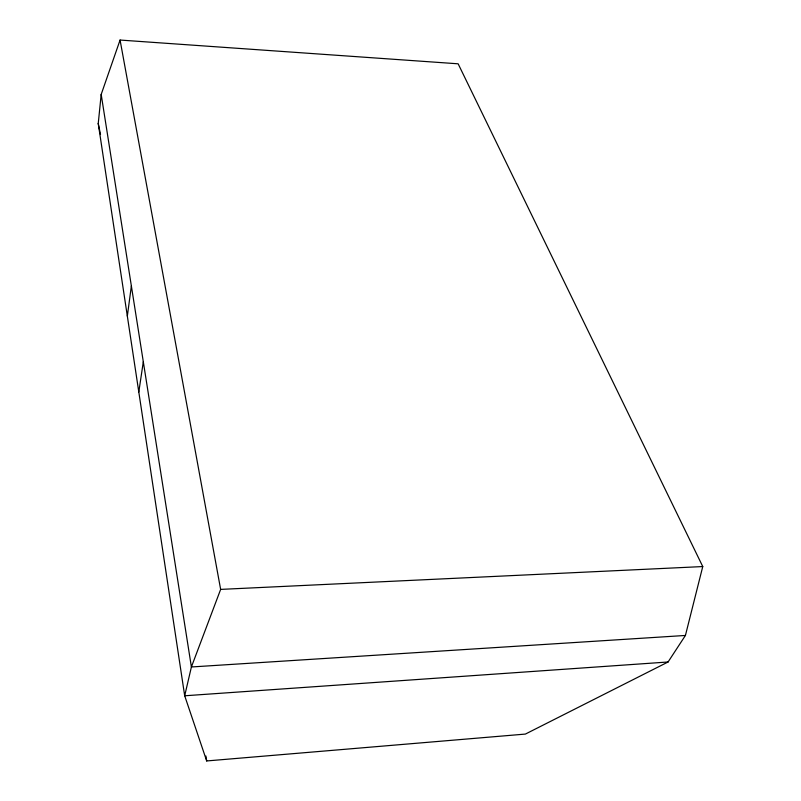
<?xml version="1.0" encoding="UTF-8"?>
<svg xmlns="http://www.w3.org/2000/svg" width="801" height="801" viewBox="0 0 801 801"><rect width="100%" height="100%" fill="white"/><g stroke="black" fill="none" stroke-linecap="round" stroke-linejoin="round"><path stroke-width="1.2" d="M98.243 123.524L101.186 94.418L120.07 40.05L458.142 63.81L702.757 566.557L685.426 635.453L668.074 661.986L525.376 734.076L206.688 760.95L184.691 695.779L98.243 123.524L100.515 134.528M127.339 316.105L131.364 285.987M138.803 391.999L143.309 361.802M120.07 40.05L220.645 589.396L191.399 666.973L184.691 695.779L668.074 661.986M685.426 635.453L191.399 666.973L101.186 94.418M220.645 589.396L702.757 566.557M205.907 756.014L206.688 760.95"/></g></svg>
